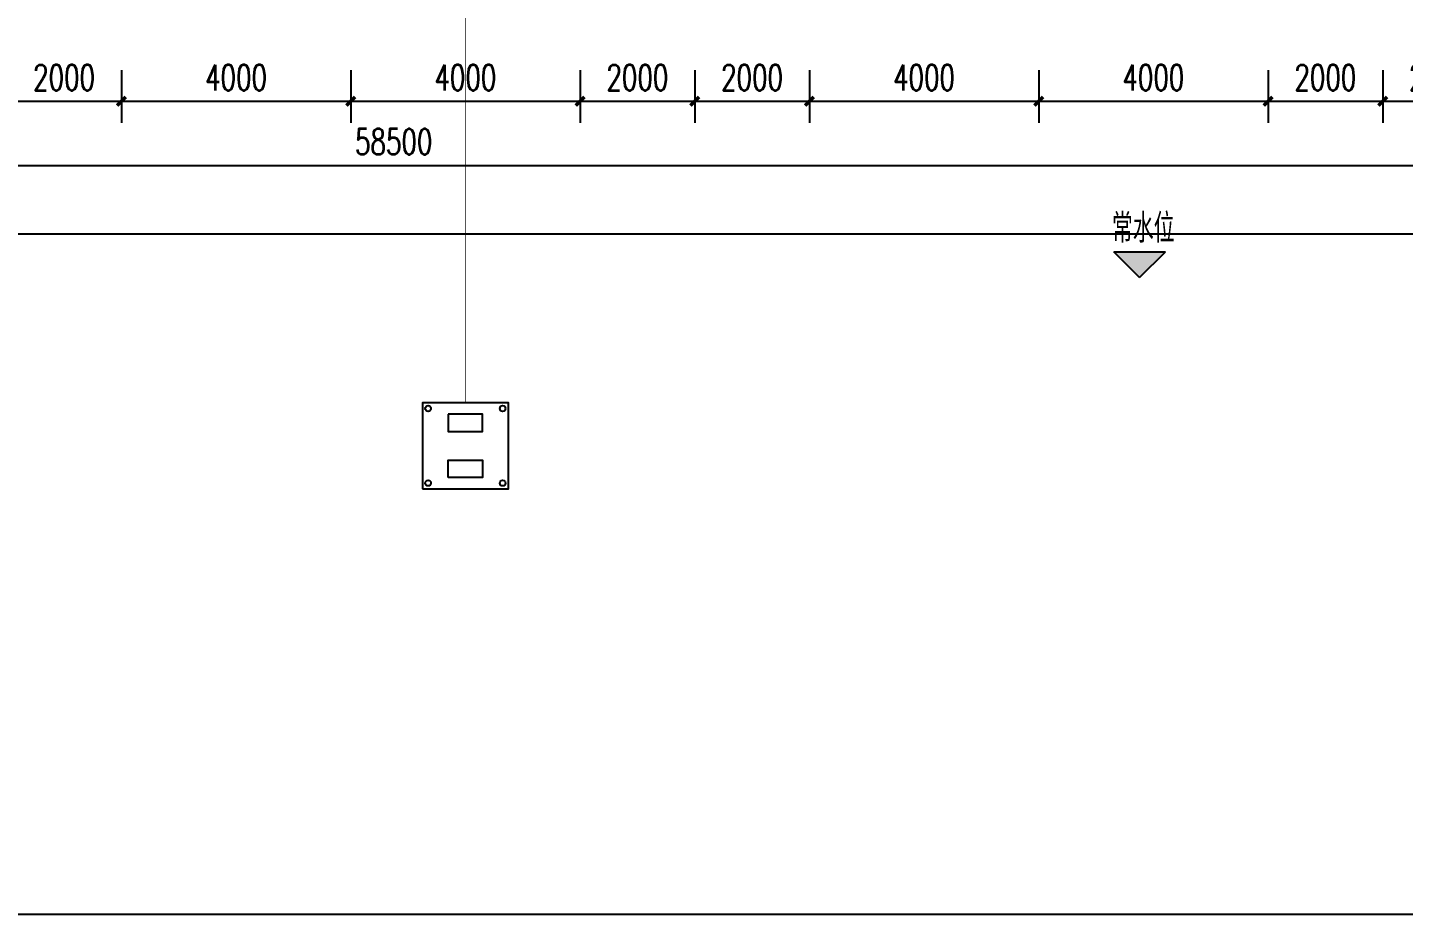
# Model space of a CAD drawing. Extents: x 1332 to 175445, y 256143 to 386027.
# Drawn here: x 68366 to 92366, y 307907 to 323368 of the extents above; entities that cross this region are included whole.
import ezdxf

# ---------------------------------------------------------------- set-up
doc = ezdxf.new("R2010")
doc.units = 0
doc.header["$LTSCALE"] = 10
doc.header["$MEASUREMENT"] = 0
doc.linetypes.add('DASH', pattern=[0.35, 0.25, -0.1])
for name, color, linetype in [('00-园建', 4, 'Continuous'), ('DIM_ELEV', 3, 'Continuous'), ('PUB_DIM', 3, 'Continuous'), ('PUB_TEXT', 7, 'Continuous'), ('型钢', 6, 'Continuous')]:
    doc.layers.add(name, color=color, linetype=linetype)
doc.styles.add('_TCH_DIM', font='SIMPLEX', dxfattribs={"bigfont": 'GBCBIG'})
doc.styles.add('_TCH_DIM_T3', font='SIMPLEX', dxfattribs={"width": 0.705882, "bigfont": 'GBCBIG'})
doc.dimstyles.new('_TCH_ARCH&&150', dxfattribs={"dimtxt": 446.25, "dimasz": 150, "dimexe": 375, "dimexo": 450, "dimgap": 189.375, "dimtad": 1, "dimdec": 0, "dimrnd": 5, "dimzin": 0, "dimdsep": 46, "dimtxsty": '_TCH_DIM_T3', "dimblk": 'ARCHTICK', "dimcen": 0.09, "dimclrt": 7, "dimazin": 2, "dimtfac": 1, "dimtdec": 0, "dimtix": 1, "dimtmove": 2, "dimatfit": 3, "dimfxl": 0, "dimtolj": 1, "dimtzin": 0, "dimarcsym": 0})

# ---------------------------------------------------------------- blocks, each defined once
blk = doc.blocks.new('dz')
at = {"layer": '00-园建'}
for points in [[(0, 0), (1500, 0), (1500, 1500), (0, 1500)], [(450, 1300), (450, 1000), (1050, 1000), (1050, 1300)], [(450, 200), (450, 500), (1050, 500), (1050, 200)]]:
    blk.add_lwpolyline(points, close=True, dxfattribs=at)
for centre in [(100, 1400), (1400, 1400), (100, 100), (1400, 100)]:
    blk.add_circle(centre, 50, dxfattribs=at)
blk = doc.blocks.new('_ArchTick')
at = {"color": 0, "linetype": 'ByBlock', "const_width": 0.4}
blk.add_lwpolyline([(-0.5, -0.5), (0.5, 0.5)], dxfattribs=at)
blk = doc.blocks.new('*D121')
at = {"layer": 'Defpoints', "color": 0, "transparency": 16777216}
for p in [(68003, 323077), (70003, 323077), (70003, 322083)]:
    blk.add_point(p, dxfattribs=at)
at = {"layer": 'PUB_DIM', "color": 0, "lineweight": -2, "transparency": 16777216}
for p, q in [((68003, 322627), (68003, 321708)), ((70003, 322627), (70003, 321708)), ((68003, 322083), (70003, 322083))]:
    blk.add_line(p, q, dxfattribs=at)
at = {"layer": 'PUB_DIM', "color": 0, "lineweight": -2, "transparency": 16777216, "xscale": 150, "yscale": 150, "zscale": 150, "rotation": 180}
blk.add_blockref('_ArchTick', (68003, 322083), dxfattribs=at)
at = {"layer": 'PUB_DIM', "color": 0, "lineweight": -2, "transparency": 16777216, "xscale": 150, "yscale": 150, "zscale": 150}
blk.add_blockref('_ArchTick', (70003, 322083), dxfattribs=at)
at = {"layer": 'PUB_DIM', "color": 7, "transparency": 16777216, "insert": (69003, 322496), "char_height": 446.2, "attachment_point": 5, "style": '_TCH_DIM_T3'}
blk.add_mtext('\\A1;2000', dxfattribs=at)
blk = doc.blocks.new('*D122')
at = {"layer": 'Defpoints', "color": 0, "transparency": 16777216}
for p in [(70003, 323077), (74003, 323077), (74003, 322083)]:
    blk.add_point(p, dxfattribs=at)
at = {"layer": 'PUB_DIM', "color": 0, "lineweight": -2, "transparency": 16777216}
for p, q in [((70003, 322627), (70003, 321708)), ((74003, 322627), (74003, 321708)), ((70003, 322083), (74003, 322083))]:
    blk.add_line(p, q, dxfattribs=at)
at = {"layer": 'PUB_DIM', "color": 0, "lineweight": -2, "transparency": 16777216, "xscale": 150, "yscale": 150, "zscale": 150, "rotation": 180}
blk.add_blockref('_ArchTick', (70003, 322083), dxfattribs=at)
at = {"layer": 'PUB_DIM', "color": 0, "lineweight": -2, "transparency": 16777216, "xscale": 150, "yscale": 150, "zscale": 150}
blk.add_blockref('_ArchTick', (74003, 322083), dxfattribs=at)
at = {"layer": 'PUB_DIM', "color": 7, "transparency": 16777216, "insert": (72003, 322496), "char_height": 446.2, "attachment_point": 5, "style": '_TCH_DIM_T3'}
blk.add_mtext('\\A1;4000', dxfattribs=at)
blk = doc.blocks.new('*D123')
at = {"layer": 'Defpoints', "color": 0, "transparency": 16777216}
for p in [(74003, 323077), (78003, 323077), (78003, 322083)]:
    blk.add_point(p, dxfattribs=at)
at = {"layer": 'PUB_DIM', "color": 0, "lineweight": -2, "transparency": 16777216}
for p, q in [((74003, 322627), (74003, 321708)), ((78003, 322627), (78003, 321708)), ((74003, 322083), (78003, 322083))]:
    blk.add_line(p, q, dxfattribs=at)
at = {"layer": 'PUB_DIM', "color": 0, "lineweight": -2, "transparency": 16777216, "xscale": 150, "yscale": 150, "zscale": 150, "rotation": 180}
blk.add_blockref('_ArchTick', (74003, 322083), dxfattribs=at)
at = {"layer": 'PUB_DIM', "color": 0, "lineweight": -2, "transparency": 16777216, "xscale": 150, "yscale": 150, "zscale": 150}
blk.add_blockref('_ArchTick', (78003, 322083), dxfattribs=at)
at = {"layer": 'PUB_DIM', "color": 7, "transparency": 16777216, "insert": (76003, 322496), "char_height": 446.2, "attachment_point": 5, "style": '_TCH_DIM_T3'}
blk.add_mtext('\\A1;4000', dxfattribs=at)
blk = doc.blocks.new('*D124')
at = {"layer": 'Defpoints', "color": 0, "transparency": 16777216}
for p in [(78003, 323077), (80003, 323077), (80003, 322083)]:
    blk.add_point(p, dxfattribs=at)
at = {"layer": 'PUB_DIM', "color": 0, "lineweight": -2, "transparency": 16777216}
for p, q in [((78003, 322627), (78003, 321708)), ((80003, 322627), (80003, 321708)), ((78003, 322083), (80003, 322083))]:
    blk.add_line(p, q, dxfattribs=at)
at = {"layer": 'PUB_DIM', "color": 0, "lineweight": -2, "transparency": 16777216, "xscale": 150, "yscale": 150, "zscale": 150, "rotation": 180}
blk.add_blockref('_ArchTick', (78003, 322083), dxfattribs=at)
at = {"layer": 'PUB_DIM', "color": 0, "lineweight": -2, "transparency": 16777216, "xscale": 150, "yscale": 150, "zscale": 150}
blk.add_blockref('_ArchTick', (80003, 322083), dxfattribs=at)
at = {"layer": 'PUB_DIM', "color": 7, "transparency": 16777216, "insert": (79003, 322496), "char_height": 446.2, "attachment_point": 5, "style": '_TCH_DIM_T3'}
blk.add_mtext('\\A1;2000', dxfattribs=at)
blk = doc.blocks.new('*D125')
at = {"layer": 'Defpoints', "color": 0, "transparency": 16777216}
for p in [(80003, 323077), (82003, 323077), (82003, 322083)]:
    blk.add_point(p, dxfattribs=at)
at = {"layer": 'PUB_DIM', "color": 0, "lineweight": -2, "transparency": 16777216}
for p, q in [((80003, 322627), (80003, 321708)), ((82003, 322627), (82003, 321708)), ((80003, 322083), (82003, 322083))]:
    blk.add_line(p, q, dxfattribs=at)
at = {"layer": 'PUB_DIM', "color": 0, "lineweight": -2, "transparency": 16777216, "xscale": 150, "yscale": 150, "zscale": 150, "rotation": 180}
blk.add_blockref('_ArchTick', (80003, 322083), dxfattribs=at)
at = {"layer": 'PUB_DIM', "color": 0, "lineweight": -2, "transparency": 16777216, "xscale": 150, "yscale": 150, "zscale": 150}
blk.add_blockref('_ArchTick', (82003, 322083), dxfattribs=at)
at = {"layer": 'PUB_DIM', "color": 7, "transparency": 16777216, "insert": (81003, 322496), "char_height": 446.2, "attachment_point": 5, "style": '_TCH_DIM_T3'}
blk.add_mtext('\\A1;2000', dxfattribs=at)
blk = doc.blocks.new('*D126')
at = {"layer": 'Defpoints', "color": 0, "transparency": 16777216}
for p in [(82003, 323077), (86003, 323077), (86003, 322083)]:
    blk.add_point(p, dxfattribs=at)
at = {"layer": 'PUB_DIM', "color": 0, "lineweight": -2, "transparency": 16777216}
for p, q in [((82003, 322627), (82003, 321708)), ((86003, 322627), (86003, 321708)), ((82003, 322083), (86003, 322083))]:
    blk.add_line(p, q, dxfattribs=at)
at = {"layer": 'PUB_DIM', "color": 0, "lineweight": -2, "transparency": 16777216, "xscale": 150, "yscale": 150, "zscale": 150, "rotation": 180}
blk.add_blockref('_ArchTick', (82003, 322083), dxfattribs=at)
at = {"layer": 'PUB_DIM', "color": 0, "lineweight": -2, "transparency": 16777216, "xscale": 150, "yscale": 150, "zscale": 150}
blk.add_blockref('_ArchTick', (86003, 322083), dxfattribs=at)
at = {"layer": 'PUB_DIM', "color": 7, "transparency": 16777216, "insert": (84003, 322496), "char_height": 446.2, "attachment_point": 5, "style": '_TCH_DIM_T3'}
blk.add_mtext('\\A1;4000', dxfattribs=at)
blk = doc.blocks.new('*D127')
at = {"layer": 'Defpoints', "color": 0, "transparency": 16777216}
for p in [(86003, 323077), (90003, 323077), (90003, 322083)]:
    blk.add_point(p, dxfattribs=at)
at = {"layer": 'PUB_DIM', "color": 0, "lineweight": -2, "transparency": 16777216}
for p, q in [((86003, 322627), (86003, 321708)), ((90003, 322627), (90003, 321708)), ((86003, 322083), (90003, 322083))]:
    blk.add_line(p, q, dxfattribs=at)
at = {"layer": 'PUB_DIM', "color": 0, "lineweight": -2, "transparency": 16777216, "xscale": 150, "yscale": 150, "zscale": 150, "rotation": 180}
blk.add_blockref('_ArchTick', (86003, 322083), dxfattribs=at)
at = {"layer": 'PUB_DIM', "color": 0, "lineweight": -2, "transparency": 16777216, "xscale": 150, "yscale": 150, "zscale": 150}
blk.add_blockref('_ArchTick', (90003, 322083), dxfattribs=at)
at = {"layer": 'PUB_DIM', "color": 7, "transparency": 16777216, "insert": (88003, 322496), "char_height": 446.2, "attachment_point": 5, "style": '_TCH_DIM_T3'}
blk.add_mtext('\\A1;4000', dxfattribs=at)
blk = doc.blocks.new('*D128')
at = {"layer": 'Defpoints', "color": 0, "transparency": 16777216}
for p in [(90003, 323077), (92003, 323077), (92003, 322083)]:
    blk.add_point(p, dxfattribs=at)
at = {"layer": 'PUB_DIM', "color": 0, "lineweight": -2, "transparency": 16777216}
for p, q in [((90003, 322627), (90003, 321708)), ((92003, 322627), (92003, 321708)), ((90003, 322083), (92003, 322083))]:
    blk.add_line(p, q, dxfattribs=at)
at = {"layer": 'PUB_DIM', "color": 0, "lineweight": -2, "transparency": 16777216, "xscale": 150, "yscale": 150, "zscale": 150, "rotation": 180}
blk.add_blockref('_ArchTick', (90003, 322083), dxfattribs=at)
at = {"layer": 'PUB_DIM', "color": 0, "lineweight": -2, "transparency": 16777216, "xscale": 150, "yscale": 150, "zscale": 150}
blk.add_blockref('_ArchTick', (92003, 322083), dxfattribs=at)
at = {"layer": 'PUB_DIM', "color": 7, "transparency": 16777216, "insert": (91003, 322496), "char_height": 446.2, "attachment_point": 5, "style": '_TCH_DIM_T3'}
blk.add_mtext('\\A1;2000', dxfattribs=at)
blk = doc.blocks.new('*D129')
at = {"layer": 'Defpoints', "color": 0, "transparency": 16777216}
for p in [(92003, 323077), (94003, 323077), (94003, 322083)]:
    blk.add_point(p, dxfattribs=at)
at = {"layer": 'PUB_DIM', "color": 0, "lineweight": -2, "transparency": 16777216}
for p, q in [((92003, 322627), (92003, 321708)), ((94003, 322627), (94003, 321708)), ((92003, 322083), (94003, 322083))]:
    blk.add_line(p, q, dxfattribs=at)
at = {"layer": 'PUB_DIM', "color": 0, "lineweight": -2, "transparency": 16777216, "xscale": 150, "yscale": 150, "zscale": 150, "rotation": 180}
blk.add_blockref('_ArchTick', (92003, 322083), dxfattribs=at)
at = {"layer": 'PUB_DIM', "color": 0, "lineweight": -2, "transparency": 16777216, "xscale": 150, "yscale": 150, "zscale": 150}
blk.add_blockref('_ArchTick', (94003, 322083), dxfattribs=at)
at = {"layer": 'PUB_DIM', "color": 7, "transparency": 16777216, "insert": (93003, 322496), "char_height": 446.2, "attachment_point": 5, "style": '_TCH_DIM_T3'}
blk.add_mtext('\\A1;2000', dxfattribs=at)
blk = doc.blocks.new('*D138')
at = {"layer": 'Defpoints', "color": 0, "transparency": 16777216}
for p in [(45503, 323077), (104003, 323077), (104003, 320966)]:
    blk.add_point(p, dxfattribs=at)
at = {"layer": 'PUB_DIM', "color": 0, "lineweight": -2, "transparency": 16777216}
for p, q in [((45503, 322627), (45503, 320591)), ((104003, 322627), (104003, 320591)), ((45503, 320966), (104003, 320966))]:
    blk.add_line(p, q, dxfattribs=at)
at = {"layer": 'PUB_DIM', "color": 0, "lineweight": -2, "transparency": 16777216, "xscale": 150, "yscale": 150, "zscale": 150, "rotation": 180}
blk.add_blockref('_ArchTick', (45503, 320966), dxfattribs=at)
at = {"layer": 'PUB_DIM', "color": 0, "lineweight": -2, "transparency": 16777216, "xscale": 150, "yscale": 150, "zscale": 150}
blk.add_blockref('_ArchTick', (104003, 320966), dxfattribs=at)
at = {"layer": 'PUB_DIM', "color": 7, "transparency": 16777216, "insert": (74753, 321379), "char_height": 446.2, "attachment_point": 5, "style": '_TCH_DIM_T3'}
blk.add_mtext('\\A1;58500', dxfattribs=at)
blk = doc.blocks.new('*D140')
at = {"layer": 'Defpoints', "color": 0, "transparency": 16777216}
for p in [(45503, 321262), (158503, 321262), (158503, 319770)]:
    blk.add_point(p, dxfattribs=at)
at = {"layer": 'PUB_DIM', "color": 0, "lineweight": -2, "transparency": 16777216}
for p, q in [((45503, 320812), (45503, 319395)), ((158503, 320812), (158503, 319395)), ((45503, 319770), (158503, 319770))]:
    blk.add_line(p, q, dxfattribs=at)
at = {"layer": 'PUB_DIM', "color": 0, "lineweight": -2, "transparency": 16777216, "xscale": 150, "yscale": 150, "zscale": 150, "rotation": 180}
blk.add_blockref('_ArchTick', (45503, 319770), dxfattribs=at)
at = {"layer": 'PUB_DIM', "color": 0, "lineweight": -2, "transparency": 16777216, "xscale": 150, "yscale": 150, "zscale": 150}
blk.add_blockref('_ArchTick', (158503, 319770), dxfattribs=at)
at = {"layer": 'PUB_DIM', "color": 7, "transparency": 16777216, "insert": (102003, 320183), "char_height": 446.2, "attachment_point": 5, "style": '_TCH_DIM_T3'}
blk.add_mtext('\\A1;113000', dxfattribs=at)

msp = doc.modelspace()

# ---------------------------------------------------------------- hatches: boundary and pattern name
at = {"layer": 'DIM_ELEV'}
msp.add_hatch(color=256, dxfattribs=at).paths.add_polyline_path([(87764.1, 319010.9), (87314.1, 319460.9), (88214.1, 319460.9)])

# ---------------------------------------------------------------- linework, layer by layer
at = {"layer": '00-园建', "linetype": 'DASH', "const_width": 10, "elevation": -36503}
msp.add_lwpolyline([(76003.3, 316827.3), (76003.3, 327577.3)], dxfattribs=at)
at = {"layer": 'DIM_ELEV'}
for p, q in [((87764.1, 319010.9), (87314.1, 319460.9)), ((87314.1, 319460.9), (88214.1, 319460.9)), ((87764.1, 319010.9), (88214.1, 319460.9))]:
    msp.add_line(p, q, dxfattribs=at)
at = {"layer": '型钢'}
msp.add_lwpolyline([(21985.1, 353461.9), (175445.1, 353461.9), (175445.1, 307907.1), (21985.1, 307907.1)], close=True, dxfattribs=at)

# ---------------------------------------------------------------- block references
at = {"layer": '00-园建', "rotation": 359.9999999999292}
msp.add_blockref('dz', (75253.3, 315327.3, -36503), dxfattribs=at)

# ---------------------------------------------------------------- texts
at = {"layer": 'PUB_TEXT', "style": '_TCH_DIM'}
msp.add_text('常水位', height=506.38, dxfattribs=at).set_placement((87280, 319618.4))

# ---------------------------------------------------------------- dimensions: what is measured, and where the dimension line sits
at = {"layer": 'PUB_DIM'}
for p1, p2, distance, picture, middle in [((45503.3, 323077.3), (104003.3, 323077.3), -2110.9, '*D138', (74753.3, 321378.8)), ((68003.3, 323077.3), (70003.3, 323077.3), -994, '*D121', (69003.3, 322495.8)), ((70003.3, 323077.3), (74003.3, 323077.3), -994, '*D122', (72003.3, 322495.8)), ((74003.3, 323077.3), (78003.3, 323077.3), -994, '*D123', (76003.3, 322495.8)), ((78003.3, 323077.3), (80003.3, 323077.3), -994, '*D124', (79003.3, 322495.8)), ((80003.3, 323077.3), (82003.3, 323077.3), -994, '*D125', (81003.3, 322495.8)), ((82003.3, 323077.3), (86003.3, 323077.3), -994, '*D126', (84003.3, 322495.8)), ((86003.3, 323077.3), (90003.3, 323077.3), -994, '*D127', (88003.3, 322495.8)), ((90003.3, 323077.3), (92003.3, 323077.3), -994, '*D128', (91003.3, 322495.8)), ((92003.3, 323077.3), (94003.3, 323077.3), -994, '*D129', (93003.3, 322495.8)), ((45503.3, 321261.6), (158503.3, 321261.6), -1491.3, '*D140', (102003.3, 320182.8))]:
    dim = msp.add_aligned_dim(p1=p1, p2=p2, distance=distance, dimstyle='_TCH_ARCH&&150', dxfattribs=at)
    dim.commit()
    dim.dimension.update_dxf_attribs({"geometry": picture, "text_midpoint": middle})

doc.saveas('drawing.dxf')
